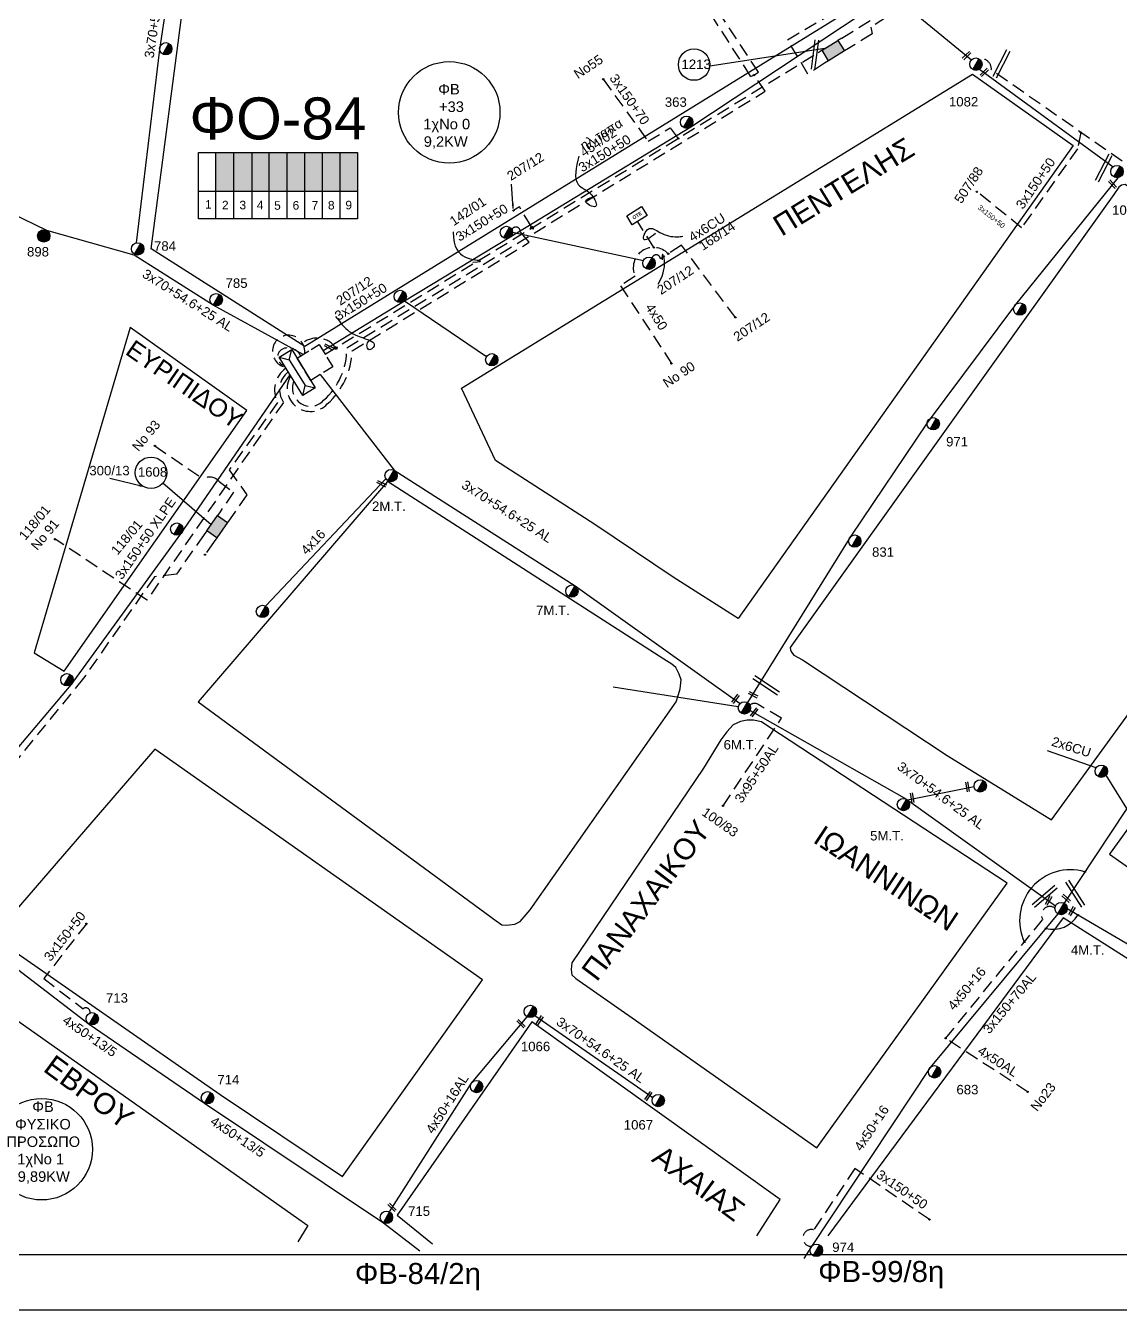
# Model space of a CAD drawing. Header units: millimetres. Extents: x 1020 to 3238, y 796 to 1818.
# Drawn here: x 2032.9 to 2241.6, y 796.3 to 1041.2 of the extents above; entities that cross this region are included whole.
import ezdxf
from ezdxf.enums import TextEntityAlignment as Align

# ---------------------------------------------------------------- set-up
doc = ezdxf.new("R2010")
doc.units = ezdxf.units.MM
doc.linetypes.add('DASHED', pattern=[19.05, 12.7, -6.35])
for name, color, linetype, lineweight in [('2x6', 7, 'SYN_LINE', 30), ('3x150+50', 7, 'Continuous', 30), ('3x150+50 XLPE', 7, 'SYN_LINE', 30), ('3x150+70', 7, 'Continuous', 30), ('3x150+70AL', 7, 'DASHED', 30), ('3x150AL+50CU', 7, 'Continuous', 30), ('3x70+54.6+25 AL', 7, 'SYN_LINE', 30), ('3x82+57+16', 7, 'SYN_LINE', 30), ('3x95+50AL', 7, 'Continuous', 30), ('4x16', 7, 'Continuous', 30), ('4x16CU', 7, 'Continuous', 30), ('4x50', 7, 'Continuous', 30), ('4x50+13_5', 7, 'Continuous', 30), ('4x50+16', 7, 'Continuous', 30), ('4x50+16AL', 7, 'Continuous', 30), ('4x50AL', 7, 'Continuous', 30), ('4x6CU', 7, 'Continuous', 30), ('Pillar Υποσταθμού', 7, 'SYN_LINE', 30), ('Υπόβαθρο ΔΕΗ', 7, 'Continuous', 30)]:
    doc.layers.add(name, color=color, linetype=linetype, lineweight=lineweight)
for name, color, linetype in [('Link Box 4 Διευθύνσεων', 7, 'Continuous'), ('Pillar', 7, 'Continuous'), ('Pillar OTE', 7, 'Continuous'), ('text οδών', 7, 'Continuous'), ('text_kalodion', 7, 'Continuous'), ('Άγνωστα', 7, 'Continuous'), ('ΑΓΝΩΣΤΟ ΥΠΟΓΕΙΟ ΚΑΛΩΔΙΟ', 7, 'DASHED'), ('Επιγραφές - Σχήματα', 7, 'Continuous'), ('Καλώδια ΧΤ   3x150AL+50CU', 7, 'DASHED'), ('Μηχανική τομή', 7, 'Continuous'), ('Περίπτερο', 7, 'Continuous'), ('Στύλος Ξύλινος', 7, 'Continuous'), ('Στύλος Ξύλινος @ 1', 7, 'Continuous'), ('Στύλος ΦΜ', 7, 'Continuous'), ('Στύλος ΦΜ @ 1', 7, 'Continuous'), ('Συνδέσεις', 7, 'Continuous'), ('Συνεστραμμένα ΧΤ   3x70+54.6+25 AL', 7, 'SYN_LINE'), ('Τομή', 7, 'Continuous'), ('Υποσταθμός πόλεως', 7, 'Continuous')]:
    doc.layers.add(name, color=color, linetype=linetype)
doc.styles.add('arial', font='arial.ttf')
doc.styles.get("Standard").update_dxf_attribs({"font": 'arial.ttf'})
doc.linetypes.add('SYN_LINE', pattern='A,0.5,-0.0001,["/\\/\\/\\/",Standard,S=0.1,R=0,X=0,Y=-0.05],-0.25', length=0.7501)
doc.dimstyles.new('ISO-25', dxfattribs={"dimtxt": 2.5, "dimasz": 2.5, "dimexe": 1.25, "dimexo": 0.625, "dimtad": 1, "dimtxsty": 'Standard', "dimcen": 2.5, "dimadec": 0, "dimazin": 0, "dimtfac": 1, "dimtmove": 0, "dimatfit": 3, "dimfxl": 1, "dimarcsym": 0})

# ---------------------------------------------------------------- blocks, each defined once
blk = doc.blocks.new('ΥΠΑΡΧΩΝ ΤΣΙΜΕΝΤΕΝΙΟΣ ΣΤΥΛΟΣ')
at = {"layer": 'Στύλος ΦΜ'}
blk.add_hatch(color=7, dxfattribs=at).paths.add_polyline_path([(-1.29, -2.28, 0.574793), (2.62, 0, 0.268822), (1.3, 2.27)])
at = {"layer": 'Στύλος ΦΜ', "color": 7}
blk.add_line((-1.29, -2.28), (1.3, 2.27), dxfattribs=at)
blk.add_circle((0, 0), 2.62, dxfattribs=at)
at = {"layer": 'Στύλος ΦΜ', "flags": 4}
for tag, p in [('ΑΡΙΘΜΟΣ', (-4.68, 8.05)), ('ΤΥΠΟΣ', (-4.91, 3.03))]:
    blk.add_attdef(tag, p, '', height=4, dxfattribs=at)
blk = doc.blocks.new('LINK BOX 4 ΑΝΑΧΩΡΗΣΕΩΝ')
at = {"layer": 'Link Box 4 Διευθύνσεων', "ltscale": 40}
blk.add_hatch(color=256, dxfattribs=at).paths.add_polyline_path([(-3.54, 0), (-3.54, -4.67), (3.54, -4.67), (3.54, 0)])
for p, q in [((-3.54, 0), (-5.33, 0)), ((5.33, 0), (3.54, 0)), ((-3.54, -4.67), (-5.33, -4.67)), ((5.33, -4.67), (3.54, -4.67))]:
    blk.add_line(p, q, dxfattribs=at)
blk.add_lwpolyline([(-3.54, -4.67), (-3.54, 0), (3.54, 0), (3.54, -4.67)], close=True, dxfattribs=at)
blk = doc.blocks.new('ΥΠΑΡΧΩΝ ΞΥΛΙΝΟΣ ΣΤΥΛΟΣ')
at = {"layer": 'Στύλος Ξύλινος'}
h = blk.add_hatch(color=7, dxfattribs=at)
h.paths.add_polyline_path([(-2.62, 0, 0.270008), (-1.29, -2.28), (1.3, 2.27, 0.576266)])
h.paths.add_polyline_path([(-1.29, -2.28, 0.574793), (2.62, 0, 0.268822), (1.3, 2.27)])
at = {"layer": 'Στύλος Ξύλινος', "color": 7}
blk.add_line((-1.29, -2.28), (1.3, 2.27), dxfattribs=at)
blk.add_circle((0, 0), 2.62, dxfattribs=at)
at = {"layer": 'Στύλος Ξύλινος', "flags": 4}
for tag, p in [('ΑΡΙΘΜΟΣ', (-4.91, 8.6)), ('ΤΥΠΟΣ', (-4.85, 3.39))]:
    blk.add_attdef(tag, p, '', height=4, dxfattribs=at)
blk = doc.blocks.new('ΤΟΜΗ')
at = {"layer": 'Τομή', "ltscale": 40}
for p, q in [((-5.68, 0), (17.06, 0)), ((-5.68, -2.77), (17.06, -2.77))]:
    blk.add_line(p, q, dxfattribs=at)
blk = doc.blocks.new('_ΣΥΝΔΕΣΗ')
at = {"layer": 'Συνδέσεις', "linetype": 'SYN_LINE', "ltscale": 40}
blk.add_hatch(color=256, dxfattribs=at).paths.add_polyline_path([(0.5, -0.01, 1), (-0.5, -0.01, 1)])
at = {"layer": 'Συνδέσεις'}
blk.add_circle((0, -0.01), 0.5, dxfattribs=at)
blk = doc.blocks.new('ΜΗΧΑΝΙΚΗ ΤΟΜΗ')
at = {"layer": 'Μηχανική τομή', "ltscale": 40}
for p, q in [((-1.89, 0.78), (5.68, 0.78)), ((-1.89, -0.78), (5.68, -0.78))]:
    blk.add_line(p, q, dxfattribs=at)
blk = doc.blocks.new('Pillar')
at = {"layer": 'Υποσταθμός πόλεως', "linetype": 'Continuous', "ltscale": 40}
blk.add_lwpolyline([(-8.57, 2.82), (8.57, 2.82), (8.57, -2.82), (-8.57, -2.82)], close=True, dxfattribs=at)
for points in [[(-5.75, 0), (-8.57, 2.82)], [(-8.57, -2.82), (-5.75, 0)], [(-5.75, 0), (5.75, 0)], [(5.75, 0), (8.57, 2.82)], [(8.57, -2.82), (5.75, 0)]]:
    blk.add_lwpolyline(points, dxfattribs=at)
at = {"layer": 'Pillar', "ltscale": 40}
blk.add_attdef('PILLAR', (-5.74, 3.71), '', height=2.52, dxfattribs=at)
blk = doc.blocks.new('PILLAR YPOSTATHMOU')
at = {"layer": 'Περίπτερο', "ltscale": 40}
for points in [[(540.43, 2525.12), (540.43, 2526.01), (541.51, 2526.01)], [(541.82, 2526.01), (542.91, 2526.01), (542.91, 2524.95)], [(541.59, 2523.53), (540.43, 2523.53), (540.43, 2524.86)], [(542.91, 2524.59), (542.91, 2523.53), (541.92, 2523.53)]]:
    blk.add_lwpolyline(points, dxfattribs=at)
blk = doc.blocks.new('PILLAR ΟΤΕ')
at = {"layer": 'Pillar OTE', "ltscale": 40}
blk.add_lwpolyline([(-3.31, 2.02), (3.39, 2.02), (3.39, -1.99), (-3.31, -1.99)], close=True, dxfattribs=at)
at = {"layer": 'Pillar OTE', "insert": (-1.81, 0.71), "char_height": 1.3575, "width": 109.961, "attachment_point": 1}
blk.add_mtext('{\\fArial|b1|i0|c161|p34;OTE}', dxfattribs=at)
blk = doc.blocks.new('TSONTA XT1')
at = {"ltscale": 40}
h = blk.add_hatch(color=256, dxfattribs=at)
h.dxf.hatch_style = 1
h.paths.add_polyline_path([(595.96, 2487.66), (597.07, 2488.77), (595.96, 2489.87), (594.85, 2488.77)])
blk.add_lwpolyline([(594.85, 2488.77), (595.96, 2489.87), (597.07, 2488.77), (595.96, 2487.66)], close=True, dxfattribs=at)

msp = doc.modelspace()

# ---------------------------------------------------------------- hatches: boundary and pattern name
at = {"layer": 'Καλώδια ΧΤ   3x150AL+50CU', "linetype": 'DASHED', "lineweight": -3, "ltscale": 0.2}
h = msp.add_hatch(color=5, dxfattribs=at)
h.dxf.hatch_style = 1
h.paths.add_polyline_path([(2072.65, 1016.99), (2069.21, 1016.99), (2069.21, 1009.63), (2072.65, 1009.63)])
h = msp.add_hatch(color=1, dxfattribs=at)
h.dxf.hatch_style = 1
h.paths.add_polyline_path([(2072.65, 1009.63), (2076.09, 1009.62), (2076.09, 1016.99), (2072.65, 1016.99)])
h = msp.add_hatch(color=133, dxfattribs=at)
h.dxf.hatch_style = 1
h.paths.add_polyline_path([(2079.38, 1016.99), (2076.09, 1016.99), (2076.09, 1009.62), (2079.38, 1009.62)])
h = msp.add_hatch(color=85, dxfattribs=at)
h.dxf.hatch_style = 1
h.paths.add_polyline_path([(2079.38, 1009.62), (2082.77, 1009.62), (2082.77, 1016.99), (2079.38, 1016.99)])
h = msp.add_hatch(color=27, dxfattribs=at)
h.dxf.hatch_style = 1
h.paths.add_polyline_path([(2082.77, 1009.62), (2086.17, 1009.61), (2086.17, 1016.99), (2082.77, 1016.99)])
h = msp.add_hatch(color=2, dxfattribs=at)
h.dxf.hatch_style = 1
h.paths.add_polyline_path([(2086.11, 1009.62), (2089.5, 1009.61), (2089.5, 1016.99), (2086.11, 1016.99)])
h = msp.add_hatch(color=30, dxfattribs=at)
h.dxf.hatch_style = 1
h.paths.add_polyline_path([(2089.44, 1009.61), (2092.84, 1009.61), (2092.84, 1016.99), (2089.44, 1016.99)])
h = msp.add_hatch(color=6, dxfattribs=at)
h.dxf.hatch_style = 1
h.paths.add_polyline_path([(2092.83, 1009.61), (2096.23, 1009.61), (2096.23, 1016.98), (2092.83, 1016.98)])

# ---------------------------------------------------------------- linework, layer by layer
at = {"lineweight": -3}
msp.add_lwpolyline([(1059.16, 1801.46), (3011.12, 1801.46), (3011.12, 806.84), (1059.16, 806.84)], close=True, dxfattribs=at)
at = {"lineweight": -3, "ltscale": 0.2}
for centre in [(2113.69, 1024.63), (2035.99, 826.97)]:
    msp.add_circle(centre, 9.67, dxfattribs=at)
at = {"layer": '2x6', "color": 133, "linetype": 'SYN_LINE', "lineweight": -3, "ltscale": 10}
msp.add_lwpolyline([(2237.02, 899.68), (2227.74, 902.93)], dxfattribs=at)
at = {"layer": '3x150+50', "color": 85, "linetype": 'DASHED', "lineweight": -3, "ltscale": 0.2}
msp.add_lwpolyline([(2271.75, 1102.21), (2276.9, 1093.88), (2268.19, 1088.2, -0.669386), (2263.98, 1085.84), (2233.42, 1067.36, -0.376843), (2228.04, 1064.07), (2202.62, 1048.82), (2203.44, 1046.93), (2194.06, 1040.86), (2194.32, 1039.59), (2189.78, 1036.81)], format="xyb", dxfattribs=at)
at = {"layer": '3x150+50', "color": 6, "linetype": 'DASHED', "lineweight": -3, "ltscale": 0.2}
for points in [[(2163.53, 1043.29), (2171.11, 1031.49), (2171.78, 1031.74)], [(2171.78, 1031.74), (2172.66, 1032.29), (2165.22, 1043.52)]]:
    msp.add_lwpolyline(points, dxfattribs=at)
at = {"layer": '3x150+50', "color": 30, "linetype": 'DASHED', "lineweight": -3, "ltscale": 0.2}
for points in [[(2090.04, 978.52), (2184.02, 1036)], [(2129.3, 1002.93), (2127.05, 1006.6), (2125.94, 1005.92)]]:
    msp.add_lwpolyline(points, dxfattribs=at)
at = {"layer": '3x150+50', "color": 6, "linetype": 'DASHED', "lineweight": -3, "ltscale": 0.2}
msp.add_lwpolyline([(2084.07, 973.38, 0.850919), (2089.74, 969.75, 0.218854), (2094.16, 979.72), (2173.94, 1028.65), (2171.78, 1031.74)], format="xyb", dxfattribs=at)
at = {"layer": '3x150+50', "color": 133, "linetype": 'DASHED', "lineweight": -3, "ltscale": 0.2}
for points in [[(2083.47, 974.37, 0.911594), (2090.44, 969.04, 0.207097), (2095.15, 979.15), (2128.93, 999.87), (2127.2, 1001.87, 0.827945), (2125.62, 1002.32, 6.496811)], [(2168.24, 985.55), (2157.94, 999.34), (2153.96, 996.71, 0.823755), (2152.36, 996.9, -6119.864411)]]:
    msp.add_lwpolyline(points, format="xyb", dxfattribs=at)
at = {"layer": '3x150+50', "color": 1, "linetype": 'DASHED', "lineweight": -3, "ltscale": 0.2}
msp.add_lwpolyline([(2085.37, 978.18, 0.322103), (2082.78, 979.71, 0.903876), (2082.22, 976.38, -0.665137)], format="xyb", dxfattribs=at)
at = {"layer": '3x150+50', "color": 5, "linetype": 'DASHED', "lineweight": -3, "ltscale": 0.2}
for points in [[(2082.55, 975.86, 0.373989), (2080.96, 969.3), (2071.75, 956.48), (2075.1, 951.73), (2071.92, 947.17)], [(2057.57, 961.05), (2066.79, 954.75, -0.377716), (2069.8, 954.26), (2072.55, 952.26), (2070.01, 948.51)], [(2066.95, 944.14), (2061.66, 936.59), (2057.48, 936.1), (2043.97, 916.76), (2020.38, 887.88, -0.359465), (2017.55, 887.32, -1.687135)], [(2044.52, 869.97), (2036.37, 859.5), (2043.92, 853.77, -0.6923), (2045.2, 852.94, 84.727866)]]:
    msp.add_lwpolyline(points, format="xyb", dxfattribs=at)
msp.add_lwpolyline([(2068.86, 942.8), (2067.12, 940.31)], dxfattribs=at)
at = {"layer": '3x150+50', "color": 151, "linetype": 'DASHED', "lineweight": -3, "ltscale": 0.2}
msp.add_lwpolyline([(2205.24, 813.55), (2191.04, 823.3), (2183.16, 811.61, 1.16383), (2182.76, 808.45, 7.697001)], format="xyb", dxfattribs=at)
at = {"layer": '3x150+50 XLPE', "color": 151, "linetype": 'DASHED', "lineweight": -3, "ltscale": 0.2}
msp.add_lwpolyline([(2234.09, 1020.82), (2233.47, 1017.71), (2222.8, 1002.65), (2214.27, 1009.51)], dxfattribs=at)
at = {"layer": '3x150+50 XLPE', "color": 2, "linetype": 'DASHED', "lineweight": -3, "ltscale": 0.2}
msp.add_lwpolyline([(2082.99, 975.14, 0.40317), (2082.1, 969.35), (2056.07, 931.66), (2038.54, 943.25)], format="xyb", dxfattribs=at)
at = {"layer": '3x150+70', "color": 30, "linetype": 'DASHED', "lineweight": -3, "ltscale": 0.2}
msp.add_lwpolyline([(2143.05, 1030.94), (2151.58, 1019.13), (2155.81, 1021.66), (2157.35, 1019.65)], dxfattribs=at)
at = {"layer": '3x150+70AL', "color": 85, "linetype": 'DASHED', "lineweight": -3, "ltscale": 0.2}
msp.add_lwpolyline([(2188.55, 1038.8), (2201.71, 1046.93), (2201.18, 1050.99), (2206.03, 1053.77), (2176.44, 1084.06)], dxfattribs=at)
at = {"layer": '3x150+70AL', "color": 151, "linetype": 'DASHED', "lineweight": -3, "ltscale": 0.2}
msp.add_lwpolyline([(2288.05, 981.73, 0.780998), (2288.81, 982.57), (2217.03, 1032.75, 0.49196), (2214.68, 1034.84, -2.422861)], format="xyb", dxfattribs=at)
at = {"layer": '3x150+70AL', "color": 133, "linetype": 'DASHED', "lineweight": -3, "ltscale": 0.2}
msp.add_lwpolyline([(2208.31, 848.11), (2226.83, 870.74, -0.818928), (2229.14, 872.95, -322.348304)], format="xyb", dxfattribs=at)
at = {"layer": '3x150AL+50CU', "linetype": 'Continuous', "lineweight": -3, "ltscale": 0.2}
msp.add_spline([(2092.03, 985.74), (2093.97, 983.43), (2097.26, 981.62), (2099.35, 980.09), (2098.42, 979.39), (2097.98, 980.16), (2098.46, 981.19)], degree=3, dxfattribs=at)
at = {"layer": '3x70+54.6+25 AL', "color": 1, "linetype": 'SYN_LINE', "lineweight": -3, "ltscale": 20}
for points in [[(2054.09, 999.76), (2058.48, 1036.6), (2063.09, 1067.03), (2072.46, 1081.68), (2084.64, 1100.71), (2105.9, 1130.23)], [(2085.86, 978.49), (2068.67, 987.89), (2053.61, 997.43), (2036.98, 1002.09), (2021.22, 1009.74), (1995.48, 1021.38), (1975.54, 1031.45), (1957.02, 1039.14)]]:
    msp.add_lwpolyline(points, dxfattribs=at)
at = {"layer": '3x70+54.6+25 AL', "color": 27, "linetype": 'SYN_LINE', "lineweight": -3, "ltscale": 20}
for points in [[(2089.62, 979.21), (2105.17, 988.7), (2125.45, 1000.95), (2159.73, 1021.86), (2196.9, 1046.52)], [(2105.17, 988.7), (2120.81, 978.11)]]:
    msp.add_lwpolyline(points, dxfattribs=at)
at = {"layer": '3x70+54.6+25 AL', "color": 173, "linetype": 'SYN_LINE', "lineweight": -3, "ltscale": 20}
for points in [[(2198.42, 1046.83), (2213.27, 1034.66)], [(2214.79, 1032.87), (2240.23, 1014.24)]]:
    msp.add_lwpolyline(points, dxfattribs=at)
at = {"layer": '3x70+54.6+25 AL', "color": 133, "linetype": 'SYN_LINE', "lineweight": -3, "ltscale": 20}
msp.add_lwpolyline([(2125.76, 1001.77), (2150.7, 996.37)], dxfattribs=at)
at = {"layer": '3x70+54.6+25 AL', "color": 85, "linetype": 'SYN_LINE', "lineweight": -3, "ltscale": 20}
for points in [[(2089.1, 974.65), (2103.18, 956.42), (2137.66, 934.39), (2169.13, 911.95)], [(2168.79, 911.32), (2144.91, 915.06)], [(2171.03, 910.63), (2200.87, 893.71), (2229.25, 873.36)], [(2201.06, 893.57), (2213.74, 896.11)]]:
    msp.add_lwpolyline(points, dxfattribs=at)
at = {"layer": '3x70+54.6+25 AL', "color": 30, "linetype": 'SYN_LINE', "lineweight": -3, "ltscale": 20}
msp.add_lwpolyline([(2083.32, 974.6), (2062.47, 944.26), (2041.54, 915.53), (2017.45, 887.06), (1993.83, 860.39), (1975.16, 837.46)], dxfattribs=at)
at = {"layer": '3x70+54.6+25 AL', "color": 151, "linetype": 'SYN_LINE', "lineweight": -3, "ltscale": 20}
msp.add_lwpolyline([(2271.05, 846.81), (2251.99, 860.79), (2231.49, 872.81)], dxfattribs=at)
at = {"layer": '3x70+54.6+25 AL', "color": 5, "linetype": 'SYN_LINE', "lineweight": -3, "ltscale": 20}
msp.add_lwpolyline([(2130.03, 852.46), (2152.49, 836.81)], dxfattribs=at)
at = {"layer": '3x82+57+16', "color": 133, "linetype": 'Continuous', "lineweight": -3, "ltscale": 0.2}
msp.add_lwpolyline([(2300.66, 969.78), (2282.54, 947.64), (2268.08, 927.25), (2242.73, 891.72), (2230.9, 873.88)], dxfattribs=at)
at = {"layer": '3x95+50AL', "color": 85, "linetype": 'DASHED', "lineweight": -3, "ltscale": 0.2}
msp.add_lwpolyline([(2165.9, 892.44), (2177.03, 909.13), (2172.59, 911.77, 0.315186), (2171, 911.65, 2.643217)], format="xyb", dxfattribs=at)
at = {"layer": '4x16', "color": 85, "linetype": 'Continuous', "lineweight": -3, "ltscale": 0.2}
msp.add_lwpolyline([(2101.59, 954.79), (2078.66, 930.51)], dxfattribs=at)
at = {"layer": '4x16CU', "color": 133, "linetype": 'SYN_LINE', "lineweight": -3, "ltscale": 8}
msp.add_lwpolyline([(2242.88, 891.93), (2238.94, 898.31)], dxfattribs=at)
at = {"layer": '4x50', "color": 133, "linetype": 'DASHED', "lineweight": -3, "ltscale": 0.2}
msp.add_lwpolyline([(2155.43, 997.68, 0.848533), (2149.12, 993.41), (2146.34, 991.58), (2156.05, 976.77)], format="xyb", dxfattribs=at)
at = {"layer": '4x50+13_5', "color": 5, "linetype": 'Continuous', "lineweight": -3, "ltscale": 0.2}
msp.add_lwpolyline([(2025.87, 865.5), (2045.04, 850.82), (2067.02, 835.76), (2101.12, 812.97), (2108.05, 807.59)], dxfattribs=at)
at = {"layer": '4x50+16', "color": 151, "linetype": 'Continuous', "lineweight": -3, "ltscale": 0.2}
msp.add_lwpolyline([(2229.74, 871.84), (2205.36, 842.55), (2182.63, 808.25), (2181.27, 806.17)], dxfattribs=at)
at = {"layer": '4x50+16AL', "color": 1, "linetype": 'Continuous', "lineweight": -3, "ltscale": 0.2}
msp.add_lwpolyline([(2241.13, 1012.17), (2221.64, 988), (2204.78, 965.45), (2190.26, 943.82), (2170.54, 912.13)], dxfattribs=at)
at = {"layer": '4x50+16AL', "color": 5, "linetype": 'Continuous', "lineweight": -3, "ltscale": 0.2}
msp.add_lwpolyline([(2102.29, 815.01), (2117.93, 839.58), (2128.57, 852.22)], dxfattribs=at)
at = {"layer": '4x50AL', "color": 133, "linetype": 'DASHED', "lineweight": -3, "ltscale": 0.2}
msp.add_lwpolyline([(2223.94, 837.92), (2208.31, 848.11)], dxfattribs=at)
at = {"layer": '4x6CU', "color": 133, "linetype": 'DASHED', "lineweight": -3, "ltscale": 0.2}
msp.add_lwpolyline([(2152.69, 998.89), (2149.66, 1003.78)], dxfattribs=at)
at = {"layer": 'Pillar OTE', "lineweight": -3, "ltscale": 40}
for points in [[(2065.88, 1004.35), (2065.88, 1016.99), (2096.21, 1016.99), (2096.21, 1004.32), (2065.88, 1004.35)], [(2069.21, 1004.35), (2069.21, 1016.99)], [(2072.65, 1004.35), (2072.65, 1016.99)], [(2076.09, 1004.34), (2076.09, 1016.99)], [(2079.38, 1004.34), (2079.38, 1016.99)], [(2082.77, 1004.34), (2082.77, 1016.99)], [(2086.17, 1004.33), (2086.17, 1016.99)], [(2089.5, 1004.33), (2089.5, 1016.99)], [(2092.89, 1004.32), (2092.89, 1016.99)], [(2065.88, 1009.63), (2096.21, 1009.6)]]:
    msp.add_lwpolyline(points, dxfattribs=at)
at = {"layer": 'ΑΓΝΩΣΤΟ ΥΠΟΓΕΙΟ ΚΑΛΩΔΙΟ', "color": 85, "linetype": 'DASHED', "lineweight": -3, "ltscale": 0.2}
msp.add_lwpolyline([(2185.24, 1034.01), (2182.06, 1031.93), (2178.18, 1038.48), (2193.16, 1047.25, -0.72014), (2196.32, 1047.4, -78.628314)], format="xyb", dxfattribs=at)
at = {"layer": 'Επιγραφές - Σχήματα', "lineweight": -3}
msp.add_lwpolyline([(1019.92, 1815.41), (3237.54, 1815.41), (3238.24, 796.27), (1019.92, 796.27)], close=True, dxfattribs=at)
at = {"layer": 'Συνεστραμμένα ΧΤ   3x70+54.6+25 AL', "color": 30, "linetype": 'DASHED', "lineweight": -3, "ltscale": 0.2}
for centre, radius, start, end in [((2083.05, 979.08), 3.08, 351.6988, 258.2203), ((2088.48, 977.27), 4.34, 39.324, 129.408)]:
    msp.add_arc(centre, radius, start, end, dxfattribs=at)
at = {"layer": 'Υπόβαθρο ΔΕΗ', "color": 7, "lineweight": -3}
for points in [[(2056.87, 998.59), (2065.64, 1065.62), (2107.61, 1130.01), (2121.67, 1125.79), (2194.84, 1047.1), (2086.18, 979.99)], [(2213.45, 1031.89), (2232.65, 1018.29), (2168.78, 928.13), (2156.38, 936.02), (2141.42, 946.06), (2122.5, 958.24), (2116.03, 972.07)], [(2242.55, 1010.88), (2241.82, 1010.76), (2241.37, 1010.36), (2240.38, 1008.99), (2178.69, 922.64), (2178.72, 922.15), (2178.94, 921.7), (2179.38, 921.14), (2181, 920.25), (2208.62, 902.06), (2228.53, 889.74), (2291.01, 975.76)], [(2075.08, 967.78), (2052.86, 983.64), (2034.54, 921.59), (2040.28, 918.11)], [(2304.61, 967.14), (2301.63, 969.04), (2263.93, 916.59), (2256.41, 906.45), (2239.66, 883.42), (2239.54, 883.2), (2244.91, 879.45), (2279.03, 857.09), (2342.33, 940.5)], [(2065.81, 912.28), (2122.6, 870.54), (2123.68, 869.77), (2124.59, 869.68), (2126.16, 869.87), (2127.23, 870.36), (2129.14, 872.62), (2156.92, 912.26), (2157.38, 913.67), (2157.69, 914.74), (2157.87, 916.47), (2157.49, 917.56), (2156.89, 918.82), (2156.13, 919.47), (2154.57, 920.38), (2101.94, 954.29)], [(2183.77, 827.27), (2220.03, 877.68), (2174.78, 907.38), (2173.22, 908.46), (2171.7, 908.78), (2170.47, 908.78), (2169.19, 908.54), (2167.79, 907.9), (2166.63, 906.54), (2165.44, 904.99), (2162.16, 899.61), (2137.03, 862.5), (2136.92, 861.23), (2137.06, 860.25), (2137.8, 859.53), (2149.17, 851.58)], [(2093.36, 821.77), (2120, 859.26), (2057.58, 903.21), (2026.65, 867.55), (2070.03, 837.42)]]:
    msp.add_lwpolyline(points, close=True, dxfattribs=at)
at = {"layer": 'Υπόβαθρο ΔΕΗ', "lineweight": -3}
for points in [[(2185.28, 1036.78), (2163.36, 1033.47)], [(2068.27, 946.03), (2059.11, 953.97)]]:
    msp.add_lwpolyline(points, dxfattribs=at)
at = {"layer": 'Υπόβαθρο ΔΕΗ', "color": 7, "lineweight": -3}
for points in [[(2245.11, 810.79), (2270.9, 845.61), (2230.73, 871.11), (2185.83, 810.49)], [(2010.27, 808.87), (1998.24, 834.98), (2019.96, 859.51), (2086.74, 812.41), (2084.8, 809.32)], [(2172.33, 810.49), (2176.75, 817.42), (2129.4, 851.29), (2103.77, 814.42), (2110.5, 808.97)]]:
    msp.add_lwpolyline(points, dxfattribs=at)
at = {"layer": 'Υπόβαθρο ΔΕΗ', "lineweight": -3}
for centre in [(2160.37, 1033.74), (2056.84, 955.93)]:
    msp.add_circle(centre, 3, dxfattribs=at)
for centre, radius, start, end in [((2232.11, 870.58), 9.68, 73.4599, 205.0791), ((2228.81, 874.37), 5.46, 255.5442, 329.7661)]:
    msp.add_arc(centre, radius, start, end, dxfattribs=at)
at = {"layer": 'Υπόβαθρο ΔΕΗ', "color": 7, "lineweight": -3}
for points in [[(2138.37, 1016.31), (2138.26, 1010.91), (2141.1, 1008.51), (2141.58, 1006.69), (2139.7, 1007.64), (2141.11, 1008.51)], [(2153.03, 1001.51), (2150.76, 1000.43), (2151.65, 1002.4), (2153.82, 1001.76), (2157.17, 1000.92), (2158.2, 1001.02)]]:
    msp.add_spline(points, degree=3, dxfattribs=at)
for points in [[(2114.45, 1001.88), (2114.45, 998.78), (2116.54, 996.53), (2120.27, 996.53), (2119.53, 996.02), (2118.21, 996.02)], [(2153.53, 991.87), (2154.79, 994.17), (2154.79, 996.83), (2154.32, 997.71), (2154.32, 997.4), (2154.25, 996.91), (2154.25, 996.52)]]:
    msp.add_open_spline(points, degree=3, dxfattribs=at)

# ---------------------------------------------------------------- block references
at = {"layer": 'Link Box 4 Διευθύνσεων', "lineweight": -3}
for p, xscale, yscale, zscale, rotation in [((2186.28, 1037.4), 0.4999999999999807, 0.4999999999999807, 0.4999999999999807, 31.70379821992669), ((2068.48, 946.32), 0.4999999999999806, 0.4999999999999806, 0.4999999999999806, 54.978520481587)]:
    msp.add_blockref('LINK BOX 4 ΑΝΑΧΩΡΗΣΕΩΝ', p, dxfattribs=dict(at, xscale=xscale, yscale=yscale, zscale=zscale, rotation=rotation))
at = {"layer": 'Pillar OTE', "xscale": 0.5, "yscale": 0.5, "zscale": 0.5, "rotation": 32}
msp.add_blockref('PILLAR ΟΤΕ', (2149.45, 1004.93), dxfattribs=at)
at = {"layer": 'Pillar Υποσταθμού', "color": 206, "linetype": 'Continuous', "lineweight": -3, "ltscale": 0.2, "xscale": 1.999999999999998, "yscale": 1.999999999999998, "zscale": 1.999999999999998, "rotation": 301.703798219928}
msp.add_blockref('PILLAR YPOSTATHMOU', (-2777.26, -755.05), dxfattribs=at)
at = {"layer": 'Μηχανική τομή', "lineweight": -3}
for p, xscale, yscale, zscale, rotation in [((2212.65, 1035.79), 0.2499999999999676, 0.2499999999999676, 0.2499999999999676, 224.0754864932773), ((2216.03, 1032.57), 0.2499999999999676, 0.2499999999999676, 0.2499999999999676, 224.0754864932773), ((2240.46, 1010.57), 0.2499999999999676, 0.2499999999999676, 0.2499999999999676, 133.0964493099283), ((2091.24, 979.65), 0.2499999999999677, 0.2499999999999677, 0.2499999999999677, 153.1376516679183), ((2101.25, 953.58), 0.2499999999999677, 0.2499999999999677, 0.2499999999999677, 153.1376516679183), ((2168.53, 913.21), 0.2499999999999677, 0.2499999999999677, 0.2499999999999677, 232.1004030421828), ((2172.08, 913.38), 0.2499999999999677, 0.2499999999999677, 0.2499999999999677, 153.1376516679183), ((2172.1, 910.62), 0.2499999999999677, 0.2499999999999677, 0.2499999999999677, 232.1004030421828), ((2212.37, 896.52), 0.2499999999999677, 0.2499999999999677, 0.2499999999999677, 279.4743144362359), ((2201.85, 894.41), 0.2499999999999677, 0.2499999999999677, 0.2499999999999677, 279.4743144362359), ((2228.15, 874.77), 0.2499999999999678, 0.2499999999999678, 0.2499999999999678, 240.5317267470415), ((2230.96, 875.13), 0.2499999999999678, 0.2499999999999678, 0.2499999999999678, 318.1767046464143), ((2232.6, 872.77), 0.2499999999999678, 0.2499999999999678, 0.2499999999999678, 240.5317267470415), ((2130.68, 851.15), 0.2499999999999677, 0.2499999999999677, 0.2499999999999677, 56.44554714898551), ((2127.69, 850.57), 0.2499999999999678, 0.2499999999999678, 0.2499999999999678, 133.9511460038993), ((2151.4, 836.71), 0.2499999999999677, 0.2499999999999677, 0.2499999999999677, 56.44554714898551), ((2103.12, 815.56), 0.2499999999999678, 0.2499999999999678, 0.2499999999999678, 133.9511460038993)]:
    msp.add_blockref('ΜΗΧΑΝΙΚΗ ΤΟΜΗ', p, dxfattribs=dict(at, xscale=xscale, yscale=yscale, zscale=zscale, rotation=rotation))
at = {"layer": 'Στύλος Ξύλινος @ 1', "lineweight": -3, "ltscale": 40}
ref = msp.add_blockref('ΥΠΑΡΧΩΝ ΞΥΛΙΝΟΣ ΣΤΥΛΟΣ', (2036.39, 1001.07), dxfattribs=dict(at, xscale=0.4499999999995268, yscale=0.4499999999995268, zscale=0.4499999999995268))
ref.add_attrib('ΤΥΠΟΣ', '898', (2033.19, 997.16), dxfattribs={"layer": 'Στύλος Ξύλινος', "height": 1.8, "flags": 4})
at = {"layer": 'Στύλος ΦΜ @ 1', "lineweight": -3, "ltscale": 40}
for p, xscale, yscale, zscale in [((2059.65, 1036.75), 0.4499999999998616, 0.4499999999998616, 0.4499999999998616), ((2124.59, 1001.75), 0.4499999999997699, 0.4499999999997699, 0.4499999999997699), ((2151.77, 995.88), 0.4499999999997699, 0.4499999999997699, 0.4499999999997699), ((2104.34, 989.54), 0.4499999999997699, 0.4499999999997699, 0.4499999999997699), ((2222.44, 987.14), 0.4499999999997699, 0.4499999999997699, 0.4499999999997699), ((2121.8, 977.47), 0.4499999999997699, 0.4499999999997699, 0.4499999999997699), ((2061.75, 945.2), 0.4499999999997924, 0.4499999999997924, 0.4499999999997924), ((2078.07, 929.49), 0.4499999999997924, 0.4499999999997924, 0.4499999999997924), ((2040.81, 916.46), 0.4499999999997924, 0.4499999999997924, 0.4499999999997924), ((2238, 899.03), 0.4499999999997924, 0.4499999999997924, 0.4499999999997924), ((2214.91, 896.23), 0.4499999999997924, 0.4499999999997924, 0.4499999999997924), ((2118.9, 838.92), 0.4499999999997924, 0.4499999999997924, 0.4499999999997924)]:
    msp.add_blockref('ΥΠΑΡΧΩΝ ΤΣΙΜΕΝΤΕΝΙΟΣ ΣΤΥΛΟΣ', p, dxfattribs=dict(at, xscale=xscale, yscale=yscale, zscale=zscale))
ref = msp.add_blockref('ΥΠΑΡΧΩΝ ΤΣΙΜΕΝΤΕΝΙΟΣ ΣΤΥΛΟΣ', (2214.09, 1033.82), dxfattribs=dict(at, xscale=0.4499999999997634, yscale=0.4499999999997634, zscale=0.4499999999997634))
ref.add_attrib('ΤΥΠΟΣ', '1082', (2208.95, 1025.76), dxfattribs={"layer": 'Στύλος ΦΜ', "height": 1.8, "flags": 4})
ref = msp.add_blockref('ΥΠΑΡΧΩΝ ΤΣΙΜΕΝΤΕΝΙΟΣ ΣΤΥΛΟΣ', (2158.95, 1022.75), dxfattribs=dict(at, xscale=0.4499999999998818, yscale=0.4499999999998818, zscale=0.4499999999998818))
ref.add_attrib('ΤΥΠΟΣ', '363', (2154.78, 1025.69), dxfattribs={"layer": 'Στύλος ΦΜ', "height": 1.8, "rotation": 360, "flags": 4})
ref = msp.add_blockref('ΥΠΑΡΧΩΝ ΤΣΙΜΕΝΤΕΝΙΟΣ ΣΤΥΛΟΣ', (2240.99, 1013.34), dxfattribs=dict(at, xscale=0.4499999999997634, yscale=0.4499999999997634, zscale=0.4499999999997634))
ref.add_attrib('ΤΥΠΟΣ', '1081', (2240.06, 1005.1), dxfattribs={"layer": 'Στύλος ΦΜ', "height": 1.8, "flags": 4})
ref = msp.add_blockref('ΥΠΑΡΧΩΝ ΤΣΙΜΕΝΤΕΝΙΟΣ ΣΤΥΛΟΣ', (2054.28, 998.6), dxfattribs=dict(at, xscale=0.4499999999998519, yscale=0.4499999999998519, zscale=0.4499999999998519))
ref.add_attrib('ΤΥΠΟΣ', '784', (2057.4, 998.26), dxfattribs={"layer": 'Στύλος ΦΜ', "height": 1.8, "flags": 4})
ref = msp.add_blockref('ΥΠΑΡΧΩΝ ΤΣΙΜΕΝΤΕΝΙΟΣ ΣΤΥΛΟΣ', (2069.25, 988.92), dxfattribs=dict(at, xscale=0.4499999999998519, yscale=0.4499999999998519, zscale=0.4499999999998519))
ref.add_attrib('ΤΥΠΟΣ', '785', (2071.04, 991.18), dxfattribs={"layer": 'Στύλος ΦΜ', "height": 1.8, "flags": 4})
ref = msp.add_blockref('ΥΠΑΡΧΩΝ ΤΣΙΜΕΝΤΕΝΙΟΣ ΣΤΥΛΟΣ', (2205.94, 965.28), dxfattribs=dict(at, xscale=0.4499999999998683, yscale=0.4499999999998683, zscale=0.4499999999998683))
ref.add_attrib('ΤΥΠΟΣ', '971', (2208.41, 960.95), dxfattribs={"layer": 'Στύλος ΦΜ', "height": 1.8, "flags": 4})
ref = msp.add_blockref('ΥΠΑΡΧΩΝ ΤΣΙΜΕΝΤΕΝΙΟΣ ΣΤΥΛΟΣ', (2102.59, 955.4), dxfattribs=dict(at, xscale=0.4499999999997924, yscale=0.4499999999997924, zscale=0.4499999999997924))
ref.add_attrib('ΤΥΠΟΣ', '2M.T.', (2098.96, 948.65), dxfattribs={"layer": 'Στύλος ΦΜ', "height": 1.8, "flags": 4})
ref = msp.add_blockref('ΥΠΑΡΧΩΝ ΤΣΙΜΕΝΤΕΝΙΟΣ ΣΤΥΛΟΣ', (2190.99, 942.9), dxfattribs=dict(at, xscale=0.4499999999998683, yscale=0.4499999999998683, zscale=0.4499999999998683))
ref.add_attrib('ΤΥΠΟΣ', '831', (2194.29, 939.92), dxfattribs={"layer": 'Στύλος ΦΜ', "height": 1.8, "flags": 4})
ref = msp.add_blockref('ΥΠΑΡΧΩΝ ΤΣΙΜΕΝΤΕΝΙΟΣ ΣΤΥΛΟΣ', (2137.07, 933.37), dxfattribs=dict(at, xscale=0.4499999999997924, yscale=0.4499999999997924, zscale=0.4499999999997924))
ref.add_attrib('ΤΥΠΟΣ', '7M.T.', (2130.24, 928.81), dxfattribs={"layer": 'Στύλος ΦΜ', "height": 1.8, "flags": 4})
ref = msp.add_blockref('ΥΠΑΡΧΩΝ ΤΣΙΜΕΝΤΕΝΙΟΣ ΣΤΥΛΟΣ', (2169.95, 911.11), dxfattribs=dict(at, xscale=0.4499999999997924, yscale=0.4499999999997924, zscale=0.4499999999997924))
ref.add_attrib('ΤΥΠΟΣ', '6M.T.', (2165.99, 903.18), dxfattribs={"layer": 'Στύλος ΦΜ', "height": 1.8, "flags": 4})
ref = msp.add_blockref('ΥΠΑΡΧΩΝ ΤΣΙΜΕΝΤΕΝΙΟΣ ΣΤΥΛΟΣ', (2200.28, 892.68), dxfattribs=dict(at, xscale=0.4499999999997924, yscale=0.4499999999997924, zscale=0.4499999999997924))
ref.add_attrib('ΤΥΠΟΣ', '5M.T.', (2193.92, 885.84), dxfattribs={"layer": 'Στύλος ΦΜ', "height": 1.8, "flags": 4})
ref = msp.add_blockref('ΥΠΑΡΧΩΝ ΤΣΙΜΕΝΤΕΝΙΟΣ ΣΤΥΛΟΣ', (2230.32, 872.86), dxfattribs=dict(at, xscale=0.4499999999998683, yscale=0.4499999999998683, zscale=0.4499999999998683))
ref.add_attrib('ΤΥΠΟΣ', '4M.T.', (2232.2, 864.05), dxfattribs={"layer": 'Στύλος ΦΜ', "height": 1.8, "flags": 4})
ref = msp.add_blockref('ΥΠΑΡΧΩΝ ΤΣΙΜΕΝΤΕΝΙΟΣ ΣΤΥΛΟΣ', (2045.62, 851.84), dxfattribs=dict(at, xscale=0.4499999999997924, yscale=0.4499999999997924, zscale=0.4499999999997924))
ref.add_attrib('ΤΥΠΟΣ', '713', (2048.24, 854.92), dxfattribs={"layer": 'Στύλος ΦΜ', "height": 1.8, "flags": 4})
ref = msp.add_blockref('ΥΠΑΡΧΩΝ ΤΣΙΜΕΝΤΕΝΙΟΣ ΣΤΥΛΟΣ', (2129.15, 853.24), dxfattribs=dict(at, xscale=0.4499999999997924, yscale=0.4499999999997924, zscale=0.4499999999997924))
ref.add_attrib('ΤΥΠΟΣ', '1066', (2127.34, 845.66), dxfattribs={"layer": 'Στύλος ΦΜ', "height": 1.8, "flags": 4})
ref = msp.add_blockref('ΥΠΑΡΧΩΝ ΤΣΙΜΕΝΤΕΝΙΟΣ ΣΤΥΛΟΣ', (2206.21, 841.73), dxfattribs=dict(at, xscale=0.4499999999998683, yscale=0.4499999999998683, zscale=0.4499999999998683))
ref.add_attrib('ΤΥΠΟΣ', '683', (2210.38, 837.44), dxfattribs={"layer": 'Στύλος ΦΜ', "height": 1.8, "flags": 4})
ref = msp.add_blockref('ΥΠΑΡΧΩΝ ΤΣΙΜΕΝΤΕΝΙΟΣ ΣΤΥΛΟΣ', (2067.6, 836.79), dxfattribs=dict(at, xscale=0.4499999999997924, yscale=0.4499999999997924, zscale=0.4499999999997924))
ref.add_attrib('ΤΥΠΟΣ', '714', (2069.49, 839.35), dxfattribs={"layer": 'Στύλος ΦΜ', "height": 1.8, "flags": 4})
ref = msp.add_blockref('ΥΠΑΡΧΩΝ ΤΣΙΜΕΝΤΕΝΙΟΣ ΣΤΥΛΟΣ', (2153.52, 836.25), dxfattribs=dict(at, xscale=0.4499999999997924, yscale=0.4499999999997924, zscale=0.4499999999997924))
ref.add_attrib('ΤΥΠΟΣ', '1067', (2146.96, 830.73), dxfattribs={"layer": 'Στύλος ΦΜ', "height": 1.8, "flags": 4})
ref = msp.add_blockref('ΥΠΑΡΧΩΝ ΤΣΙΜΕΝΤΕΝΙΟΣ ΣΤΥΛΟΣ', (2101.71, 813.99), dxfattribs=dict(at, xscale=0.4499999999997924, yscale=0.4499999999997924, zscale=0.4499999999997924))
ref.add_attrib('ΤΥΠΟΣ', '715', (2105.84, 814.27), dxfattribs={"layer": 'Στύλος ΦΜ', "height": 1.8, "flags": 4})
ref = msp.add_blockref('ΥΠΑΡΧΩΝ ΤΣΙΜΕΝΤΕΝΙΟΣ ΣΤΥΛΟΣ', (2183.67, 807.7), dxfattribs=dict(at, xscale=0.4499999999998683, yscale=0.4499999999998683, zscale=0.4499999999998683))
ref.add_attrib('ΤΥΠΟΣ', '974', (2186.7, 807.39), dxfattribs={"layer": 'Στύλος ΦΜ', "height": 1.8, "flags": 4})
at = {"layer": 'Συνδέσεις', "lineweight": -3, "xscale": 0.25, "yscale": 0.25, "zscale": 0.25}
for p in [(2143.05, 1030.95), (2171.78, 1031.75), (2157.35, 1019.65), (2234.09, 1020.82), (2214.27, 1009.51), (2125.94, 1005.92), (2152.69, 998.89), (2155.43, 997.69), (2168.24, 985.56), (2156.05, 976.77), (2057.57, 961.05), (2038.54, 943.25), (2067.12, 940.32), (2165.9, 892.45), (2234.87, 879.86), (2044.52, 869.97), (2233.53, 871.62), (2227.44, 869.08), (2223.34, 866.48), (2208.31, 848.12), (2223.94, 837.92), (2205.24, 813.56)]:
    msp.add_blockref('_ΣΥΝΔΕΣΗ', p, dxfattribs=at)
at = {"layer": 'Συνδέσεις', "xscale": 0.3075184835441074, "yscale": 0.3075184835441074, "zscale": 0.3075184835441074, "rotation": 31.45185677380634}
for p in [(2372.48, 254.12), (2335.02, 231.2)]:
    msp.add_blockref('TSONTA XT1', p, dxfattribs=at)
at = {"layer": 'Τομή', "lineweight": -3}
for p, xscale, yscale, zscale, rotation in [((2182.91, 1034.25), 0.2499999999999994, 0.2499999999999994, 0.2499999999999994, 82.45991815805047), ((2218.06, 1032.79), 0.2499999999999993, 0.2499999999999993, 0.2499999999999993, 62.83183085364044), ((2237.52, 1012.94), 0.2499999999999993, 0.2499999999999993, 0.2499999999999993, 62.83183085364044), ((2173.1, 916.52), 0.2499999999999995, 0.2499999999999995, 0.2499999999999995, 326.1869095732671), ((2225.9, 874.56), 0.2499999999999995, 0.2499999999999995, 0.2499999999999995, 40.03731903804278), ((2233.52, 874.31), 0.2499999999999995, 0.2499999999999995, 0.2499999999999995, 122.3407789557412)]:
    msp.add_blockref('ΤΟΜΗ', p, dxfattribs=dict(at, xscale=xscale, yscale=yscale, zscale=zscale, rotation=rotation))
at = {"layer": 'Υπόβαθρο ΔΕΗ', "color": 206, "lineweight": -3, "ltscale": 0.2, "xscale": 0.4999999999999998, "yscale": 0.4999999999999998, "zscale": 0.4999999999999998, "rotation": 301.703798219928}
msp.add_blockref('Pillar', (2084.7, 975.04), dxfattribs=at)

# ---------------------------------------------------------------- texts
at = {"lineweight": -3, "ltscale": 30, "char_height": 1.63, "width": 11.2573, "attachment_point": 1}
for s, insert in [('1', (2067.13, 1007.91)), ('2', (2070.36, 1007.78)), ('3', (2073.69, 1007.78)), ('4', (2077, 1007.78)), ('5', (2080.3, 1007.7)), ('6', (2083.82, 1007.72)), ('7', (2087.45, 1007.72)), ('8', (2090.56, 1007.75)), ('9', (2093.89, 1007.78))]:
    msp.add_mtext(s, dxfattribs=dict(at, insert=insert))
at = {"layer": 'text οδών', "lineweight": -3}
msp.add_text('ΠΕΝΤΕΛΗΣ', height=4, rotation=31.5492, dxfattribs=at).set_placement((2188.85, 1010.49), align=Align.MIDDLE_CENTER)
at = {"layer": 'text οδών', "lineweight": -3, "ltscale": 40, "width": 13.6816, "attachment_point": 1}
for s, insert, char_height, rotation in [('{\\H2x;ΕΥΡΙΠΙΔΟΥ} ', (2053.65, 981.46), 1.7, 325.3373), ('{\\H2x;ΠANAXAIKOY} ', (2138.62, 861.16), 2, 52.9081), ('{\\H2x;IΩANNINΩN} ', (2185.01, 888.94), 2, 326.5681), ('{\\H2x;ΕΒΡΟΥ} ', (2038.44, 845.21), 2, 323.6129), ('{\\H2x;AXAIAΣ\\fMS Shell Dlg|b0|i0|c0|p0;\\H0.35416x;\\P} ', (2154.44, 828.03), 2, 323.6129)]:
    msp.add_mtext(s, dxfattribs=dict(at, insert=insert, char_height=char_height, rotation=rotation))
at = {"layer": 'text_kalodion', "linetype": 'Continuous', "lineweight": -3, "ltscale": 0.2}
for s, height, rotation, p in [('3x70+54.6+25 AL', 1.8, 81.3909, (2057.91, 1044.81)), ('3x150+70', 1.8, 305.0779, (2148.07, 1027.12)), ('3x150+50', 1.8, 31.5192, (2143.31, 1016.84)), ('3x150+50', 1.8, 55.4623, (2225.46, 1011.11)), ('3x150+50', 1.8, 31.5192, (2119.88, 1003.63)), ('3x150+50', 1, 321.146, (2217.06, 1004.77)), ('4x6CU', 1.8, 32.4993, (2162.82, 1002.71)), ('3x70+54.6+25 AL', 1.8, 327.6595, (2063.86, 988.81)), ('3x150+50', 1.8, 31.5192, (2096.83, 988.54)), ('4x50', 1.8, 302.4927, (2153.21, 985.67)), ('3x70+54.6+25 AL', 1.8, 327.4298, (2124.71, 948.58)), ('3x150+50 XLPE', 1.8, 55.3653, (2055.74, 943.43)), ('4x16', 1.8, 46.6406, (2087.73, 942.73)), ('3x95+50AL', 1.8, 56.3598, (2172.25, 898.63)), ('2x6CU', 1.8, 342.7643, (2232.29, 903.66)), ('3x70+54.6+25 AL', 1.8, 323.7536, (2207.45, 894.41)), ('3x150+50', 1.8, 52.0923, (2040.38, 867.58)), ('4x50+16', 1.8, 50.2312, (2212.34, 857.61)), ('3x150+70AL', 1.8, 50.2312, (2220.5, 854.85)), ('4x50+13/5', 1.8, 325.5846, (2045.17, 848.55)), ('3x70+54.6+25 AL', 1.8, 325.1332, (2142.58, 845.91)), ('4x50AL', 1.8, 326.895, (2218.32, 843.73)), ('4x50+16AL', 1.8, 57.5185, (2113.29, 835.65)), ('4x50+16', 1.8, 56.4657, (2194.19, 831.03)), ('4x50+13/5', 1.8, 326.2431, (2073.37, 829.35)), ('3x150+50', 1.8, 325.544, (2200.02, 819.32))]:
    msp.add_text(s, height=height, rotation=rotation, dxfattribs=at).set_placement(p, align=Align.MIDDLE_CENTER)
at = {"layer": 'Άγνωστα', "color": 7, "lineweight": -3, "char_height": 1.8, "attachment_point": 1}
for s, insert, width, rotation in [('No55', (2137.21, 1032.43), 4.551914400963136e-14, 33.7787), ('454/02', (2138.38, 1017.53), 4.551914400963136e-14, 33.7787), ('207/12', (2124.47, 1013.05), 4.551914400963136e-14, 32), ('507/88', (2209.83, 1008.09), 4.551914400963138e-14, 56.309), ('142/01', (2113.53, 1004.4), 4.551914400963136e-14, 33.7787), ('168/14', (2161.02, 999.69), 4.551914400963136e-14, 33.7787), ('207/12', (2153.08, 991.28), 4.551914400963136e-14, 33.7787), ('207/12', (2091.9, 989.23), 4.551914400963136e-14, 33.7787), ('207/12', (2167.63, 982.36), 4.551914400963136e-14, 33.7787), ('No 90', (2154.19, 973.54), 4.551914400963136e-14, 33.7787), ('No 93', (2053.06, 961.02), 4.551914400963136e-14, 50.1683), ('118/01\\PNo 91', (2031.48, 944.07), 4.551914400963136e-14, 50.1683), ('118/01', (2049.05, 941.26), 4.551914400963136e-14, 50.1683), ('100/83', (2162.7, 892.27), 4.551914400963137e-14, 324.9457), ('No23', (2224.35, 835.14), 4.551914400963137e-14, 52.2924)]:
    msp.add_mtext(s, dxfattribs=dict(at, insert=insert, width=width, rotation=rotation))
for s, insert, width in [('1213', (2157.96, 1034.7), 4.551914400963142e-14), ('300/13', (2045.07, 957.24), 4.551914400963136e-14), ('1608', (2054.32, 956.98), 4.551914400963142e-14)]:
    msp.add_mtext(s, dxfattribs=dict(at, insert=insert, width=width))
at = {"layer": 'Άγνωστα', "color": 7}
note = msp.add_mtext_dynamic_manual_height_columns('ηλ.ταπα\\P', width=1.8, gutter_width=12.5, heights=[0.0453, 0], dxfattribs=dict(at, insert=(2126.25, 1011.29), char_height=1.8, attachment_point=1, rotation=32))
for column, words in zip(note.columns.linked_columns, ['\\P']):
    column.text = words
at = {"layer": 'Επιγραφές - Σχήματα', "lineweight": -3, "insert": (2064.15, 1027.48), "char_height": 8, "width": 23.3325, "attachment_point": 1, "style": 'arial'}
msp.add_mtext('ΦO-84', dxfattribs=at)
at = {"layer": 'Επιγραφές - Σχήματα', "lineweight": -3, "char_height": 4, "width": 14.2262, "attachment_point": 1}
for s, insert in [('ΦB-99/8η', (2184.02, 805.67)), ('ΦB-84/2η', (2095.7, 805.29))]:
    msp.add_mtext(s, dxfattribs=dict(at, insert=insert))
at = {"layer": 'Υπόβαθρο ΔΕΗ', "lineweight": -3, "char_height": 2, "width": 17.2548, "attachment_point": 1}
for s, insert in [('{\\W8.6484; \\P }ΦΒ \\P\\pi-6,l6;{\\W4.4207;  }+33', (2104.88, 1033.38)), ('{\\W5.64925; }1χΝο 0\\P{\\W5.75643; }9,2KW', (2104.36, 1023.4)), ('{\\W8.64836; }ΦΒ \\P{\\W4.42067; }ΦΥΣΙΚΟ \\P{\\W2.28183; }ΠΡΟΣΩΠΟ', (2027.48, 836.08)), ('{\\W5.64925; }1χΝο 1\\P{\\W5.75643; }9,89KW', (2026.95, 826.1))]:
    msp.add_mtext(s, dxfattribs=dict(at, insert=insert))

# ---------------------------------------------------------------- leaders
at = {"layer": 'Επιγραφές - Σχήματα', "ltscale": 40}
for points in [[(2125.9, 1006.3), (2125.58, 1010.97)], [(2055.5, 953.25), (2048.99, 954.84)]]:
    msp.add_leader(points, dimstyle='ISO-25', override={"dimasz": 1, "dimtad": 0}, dxfattribs=at)

doc.saveas('drawing.dxf')
